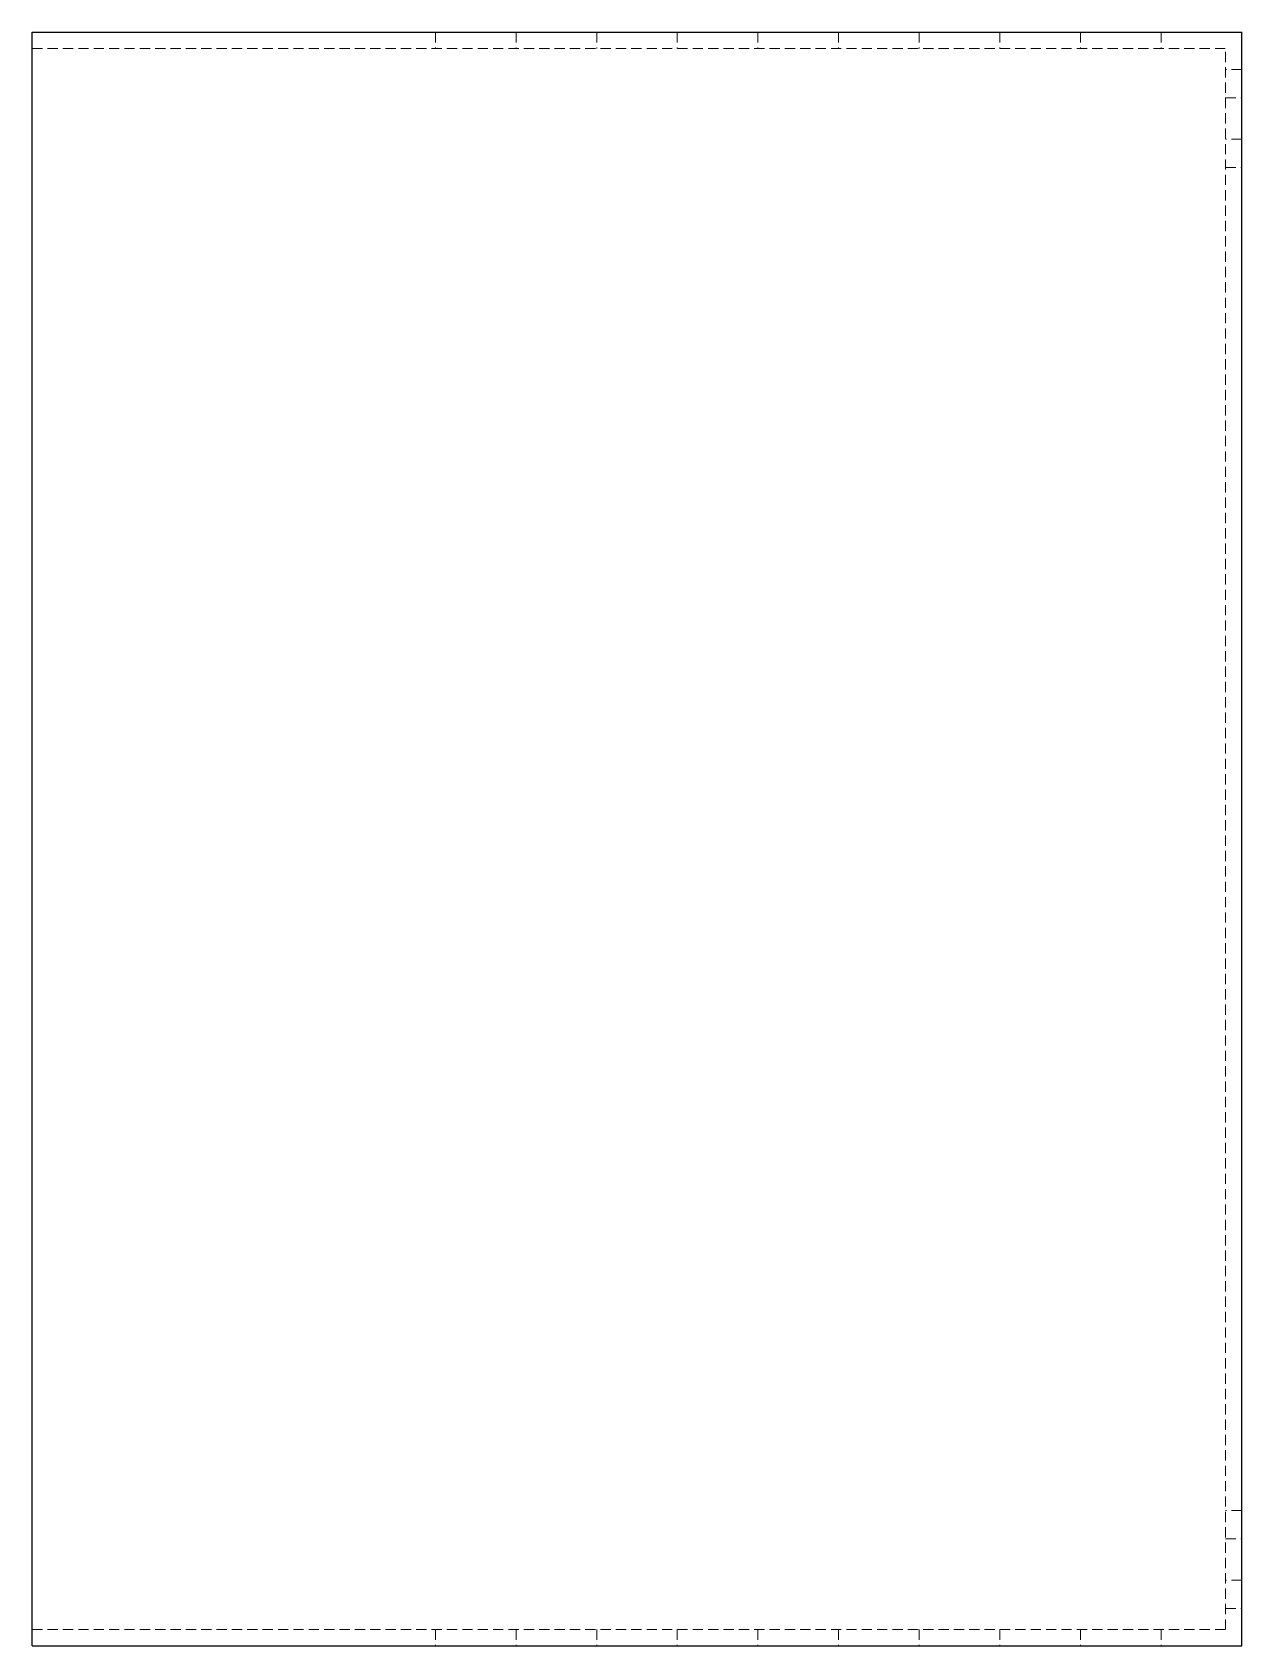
# Model space of a CAD drawing. Header units: millimetres. Extents: x -150 to 0, y 0 to 200.
import ezdxf

# ---------------------------------------------------------------- set-up
doc = ezdxf.new("R2010")
doc.units = ezdxf.units.MM
doc.linetypes.add('HIDDEN', pattern=[1.905, 1.27, -0.635])

msp = doc.modelspace()

# ---------------------------------------------------------------- linework, layer by layer
at = {"color": 7, "linetype": 'Continuous', "lineweight": 25}
for p, q in [((-150, 0), (-150, 200)), ((-150, 200), (0, 200)), ((0, 0), (0, 200)), ((-150, 0), (0, 0))]:
    msp.add_line(p, q, dxfattribs=at)
at = {"color": 7, "linetype": 'HIDDEN', "lineweight": 18}
for p, q in [((-100, 200), (-100, 198)), ((-90, 200), (-90, 198)), ((-80, 200), (-80, 198)), ((-70, 200), (-70, 198)), ((-60, 200), (-60, 198)), ((-50, 200), (-50, 198)), ((-40, 200), (-40, 198)), ((-30, 200), (-30, 198)), ((-20, 200), (-20, 198)), ((-10, 200), (-10, 198)), ((-150, 198), (-2, 198)), ((-2, 2), (-2, 198)), ((0, 195.39), (-2, 195.39)), ((-2, 191.89), (0, 191.89)), ((0, 186.75), (-2, 186.75)), ((-2, 183.25), (0, 183.25)), ((0, 16.75), (-2, 16.75)), ((-2, 13.25), (0, 13.25)), ((0, 8.11), (-2, 8.11)), ((-2, 4.61), (0, 4.61)), ((-150, 2), (-2, 2)), ((-100, 2), (-100, 0)), ((-90, 2), (-90, 0)), ((-80, 2), (-80, 0)), ((-70, 2), (-70, 0)), ((-60, 2), (-60, 0)), ((-50, 2), (-50, 0)), ((-40, 2), (-40, 0)), ((-30, 2), (-30, 0)), ((-20, 2), (-20, 0)), ((-10, 2), (-10, 0))]:
    msp.add_line(p, q, dxfattribs=at)

doc.saveas('drawing.dxf')
